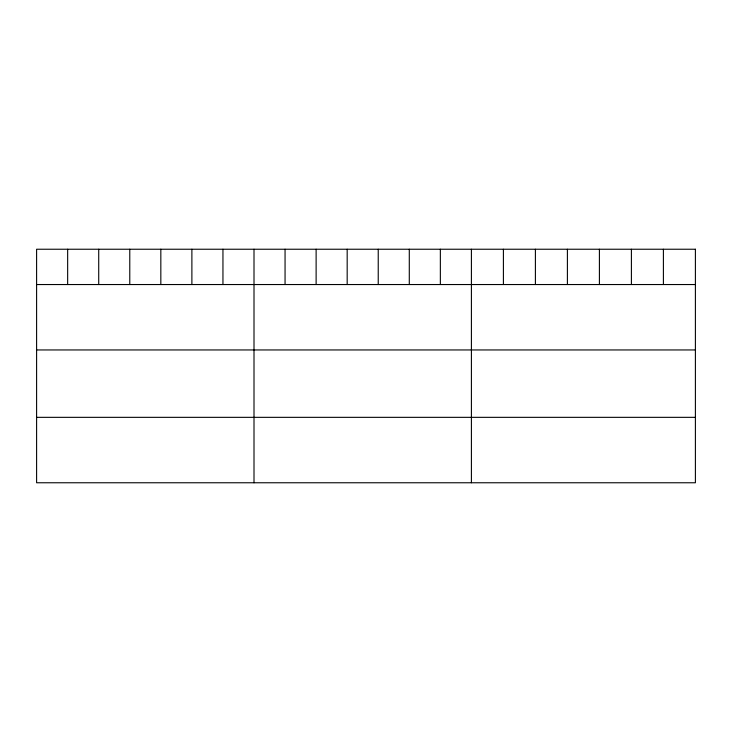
<?xml version="1.0" encoding="UTF-8"?>
<svg xmlns="http://www.w3.org/2000/svg" width="732" height="732" viewBox="0 0 732 732"><rect width="100%" height="100%" fill="white"/><g stroke="black" fill="none" stroke-linecap="round" stroke-linejoin="round"><path stroke-width="1.1" d="M36.6 284.538L695.4 284.538M36.6 349.951L695.4 349.951M36.6 417.341L695.4 417.341M663.402 249.237L663.402 284.538M631.405 249.237L631.405 284.538M599.407 249.237L599.407 284.538M567.401 249.237L567.401 284.538M535.403 249.237L535.403 284.538M503.406 249.237L503.406 284.538M471.408 249.237L471.408 482.763M440.353 249.237L440.353 284.538M409.289 249.237L409.289 284.538M378.234 249.237L378.234 284.538M347.178 249.237L347.178 284.538M316.123 249.237L316.123 284.538M285.059 249.237L285.059 284.538M254.004 249.237L254.004 482.763M222.949 249.237L222.949 284.538M191.885 249.237L191.885 284.538M160.83 249.237L160.83 284.538M129.774 249.237L129.774 284.538M98.719 249.237L98.719 284.538M67.655 249.237L67.655 284.538M695.4 249.237L36.6 249.237L36.6 482.763L695.4 482.763L695.4 249.237"/></g></svg>
